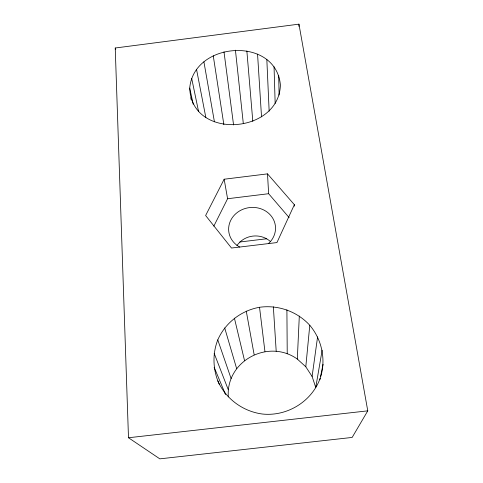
<?xml version="1.0" encoding="UTF-8"?>
<svg xmlns="http://www.w3.org/2000/svg" width="483" height="483" viewBox="0 0 483 483"><rect width="100%" height="100%" fill="white"/><g stroke="black" fill="none" stroke-linecap="round" stroke-linejoin="round"><path stroke-width="0.72" d="M219.306 384.341C212.888 370.383 212.17 354.238 217.773 339.881C225.241 322.831 241.228 310.497 259.528 307.285C278.045 304.652 297.166 311.45 309.778 325.282C321.69 339.32 326.031 358.954 320.724 376.625M294.334 206.193L294.364 204.701L267.504 173.868L224.154 179.223L205.625 215.521L231.502 248.039L276.94 242.569L294.364 204.701M298.905 26.408L298.947 24.15L115.232 48.01L128.49 437.749L159.825 458.85L352.155 437.435L367.768 410.846L298.947 24.15M322.149 350.175L315.749 387.481L312.103 376.456L305.799 366.778L297.317 359.068L299.309 316.075M305.799 366.778L309.778 325.282M312.103 376.456L317.585 336.886M319.909 379.716L323.067 364.285M189.722 88.117C193.665 41.381 275.998 35.784 280.406 85.044C278.926 134.298 191.431 140.191 189.722 88.117L193.206 104.225M228.308 396.917C225.688 361.018 268.337 338.293 297.317 359.068M213.83 226.129L227.59 198.736L224.154 179.223M320.187 378.243C311.801 401.615 287.053 416.63 262.474 414.034C243.052 411.534 225.736 398.88 217.827 380.906M227.59 198.736L268.633 193.707L289.16 217.622M239.785 242.007L266.682 238.765M128.49 437.749L367.768 410.846M225.066 393.24L225.639 394.611M214.138 367.261L225.15 393.621M214.15 353.278L228.254 389.684M115.232 48.01L115.721 49.423M217.773 339.881L231.109 378.575M224.698 327.933L236.664 368.656M234.412 318.158L244.519 360.541M190.785 97.777L191.268 99.981M191.709 78.494L198.585 111.615M196.563 69.534L205.855 117.58M246.27 311.143L254.149 354.727M203.911 61.8L214.428 121.831M213.257 55.78L223.864 124.717M223.991 51.826L233.567 124.97M259.528 307.285L264.938 351.558M235.432 50.184L243.317 123.594M246.861 50.963L252.814 121.396M273.354 306.832L276.198 351.238M257.56 54.12L261.526 116.862M267.504 173.868L268.633 193.707M266.827 59.487L269.152 111.175M274.048 66.745L275.165 103.44M278.697 75.451L279.108 95.06M286.902 309.808L287.228 353.785M239.737 247.061A23.48 21.264 -6.7 0 1 233.204 216.456A23.48 21.264 -6.7 0 1 267.491 212.333A23.48 21.264 -6.7 0 1 268.445 243.607M236.936 245.654A21.475 19.797 -6.2 0 1 270.492 241.609"/></g></svg>
